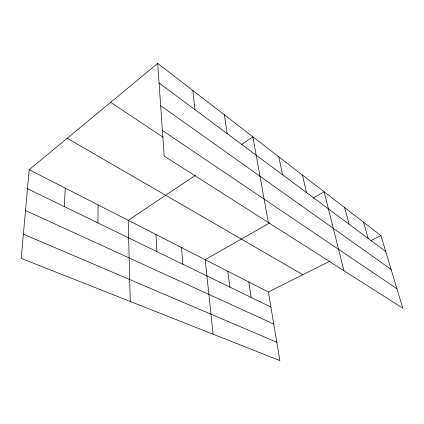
<?xml version="1.0" encoding="UTF-8"?>
<svg xmlns="http://www.w3.org/2000/svg" width="424" height="424" viewBox="0 0 424 424"><rect width="100%" height="100%" fill="white"/><g stroke="black" fill="none" stroke-linecap="round" stroke-linejoin="round"><path stroke-width="0.64" d="M97.939 222.95L98.098 204.914M64.358 206.621L65.227 188.108M29.214 169.69L21.2 258.386L279.877 360.586L268.392 291.998L29.214 169.69L157.696 63.415L380.953 235.612L402.8 308.211L164.173 156.101L157.696 63.415M195.438 175.313L128.223 220.321L130.242 301.464M241.362 144.563L252.895 136.841L268.339 222.505M269.616 222.907L205.184 259.673L213.076 334.192M313.225 198.024L324.143 191.796L343.928 270.687M268.392 291.998L329.867 261.2M370.979 240.609L380.953 235.612M23.389 234.181L276.814 342.29M25.525 210.521L273.772 324.1M27.496 188.701L270.915 307.061M67.204 138.266L302.884 274.715M110.643 102.332L163.256 137.328M162.381 130.475L396.938 288.733M160.648 105.661L391.135 269.447M159.064 82.993L385.718 251.453M363.522 222.165L368.165 238.41M344.648 207.612L349.132 224.264M302.471 175.08L306.499 192.576M278.817 156.838L282.527 174.757M224.36 114.83L227.163 133.608M248.819 281.986L251.119 297.431M227.805 271.243L229.84 287.085M192.793 90.487L194.966 109.678M181.509 247.568L182.871 264.247M155.937 234.493L156.875 251.607"/></g></svg>
